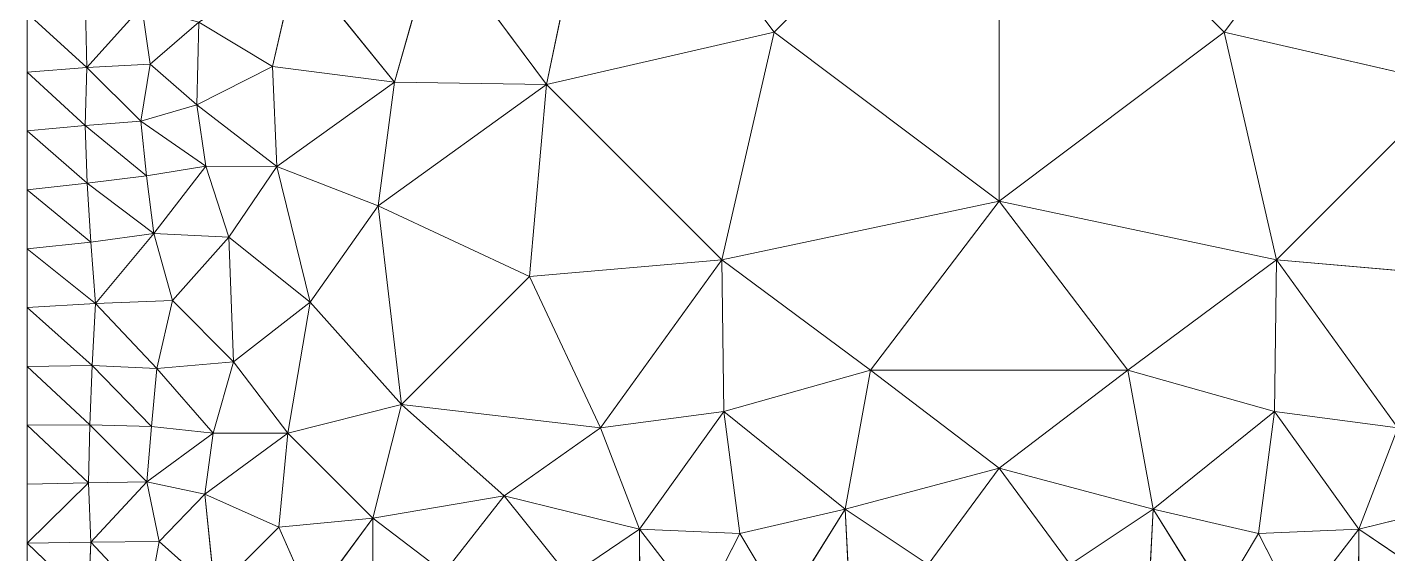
# Model space of a CAD drawing. Header units: metres. Extents: x 0 to 8, y 0 to 4.
# Drawn here: x 0 to 0.7, y 1.116 to 1.387 of the extents above; entities that cross this region are included whole.
import ezdxf

# ---------------------------------------------------------------- set-up
doc = ezdxf.new("R2010")
doc.units = ezdxf.units.M
doc.header["$MEASUREMENT"] = 0
for name, color, linetype, lineweight in [('DL_FE_MESH', 134, 'Continuous', 0), ('DL_FE_MESH_CELLS_3', 132, 'Continuous', 0), ('DL_TOPOLOGY', 7, 'Continuous', 0)]:
    doc.layers.add(name, color=color, linetype=linetype, lineweight=lineweight)

msp = doc.modelspace()

# ---------------------------------------------------------------- linework, layer by layer
at = {"layer": 'DL_FE_MESH'}
for p, q in [((0.26707, 1.35733), (0.29714, 1.5)), ((0.38425, 1.38425), (0.29714, 1.5)), ((0.38425, 1.38425), (0.5, 1.5)), ((0.5, 1.5), (0.5, 1.29714)), ((0.61575, 1.38425), (0.5, 1.5)), ((0.61575, 1.38425), (0.70286, 1.5)), ((0.18902, 1.3584), (0.21028, 1.43389)), ((0.26707, 1.35733), (0.21028, 1.43389)), ((0.12619, 1.36651), (0.13863, 1.42075)), ((0.18902, 1.3584), (0.13863, 1.42075)), ((0.03066, 1.36604), (0, 1.39394)), ((0.03066, 1.36604), (0.02996, 1.39623)), ((0.05894, 1.39746), (0.03066, 1.36604)), ((0.0632, 1.36777), (0.05894, 1.39746)), ((0.0632, 1.36777), (0.08824, 1.38929)), ((0.08824, 1.38929), (0.08718, 1.34675)), ((0.12619, 1.36651), (0.08824, 1.38929)), ((0.38425, 1.38425), (0.26707, 1.35733)), ((0.35733, 1.26707), (0.38425, 1.38425)), ((0.5, 1.29714), (0.38425, 1.38425)), ((0.5, 1.29714), (0.61575, 1.38425)), ((0.61575, 1.38425), (0.64267, 1.26707)), ((0.73293, 1.35733), (0.61575, 1.38425)), ((0, 1.36364), (0.03066, 1.36604)), ((0.02989, 1.33613), (0.03066, 1.36604)), ((0.03066, 1.36604), (0.0632, 1.36777)), ((0.05847, 1.33839), (0.03066, 1.36604)), ((0.05847, 1.33839), (0.0632, 1.36777)), ((0.08718, 1.34675), (0.0632, 1.36777)), ((0.08718, 1.34675), (0.12619, 1.36651)), ((0.12619, 1.36651), (0.12835, 1.31502)), ((0.18902, 1.3584), (0.12619, 1.36651)), ((0.02989, 1.33613), (0, 1.36364)), ((0.18902, 1.3584), (0.12835, 1.31502)), ((0.18055, 1.29485), (0.18902, 1.3584)), ((0.18902, 1.3584), (0.26707, 1.35733)), ((0.18055, 1.29485), (0.26707, 1.35733)), ((0.26707, 1.35733), (0.25836, 1.25836)), ((0.35733, 1.26707), (0.26707, 1.35733)), ((0.73293, 1.35733), (0.64267, 1.26707)), ((0.05847, 1.33839), (0.08718, 1.34675)), ((0.09185, 1.31523), (0.08718, 1.34675)), ((0.12835, 1.31502), (0.08718, 1.34675)), ((0.02989, 1.33613), (0.05847, 1.33839)), ((0.0614, 1.3103), (0.05847, 1.33839)), ((0.09185, 1.31523), (0.05847, 1.33839)), ((0, 1.33333), (0.02989, 1.33613)), ((0.0309, 1.30651), (0, 1.33333)), ((0.0309, 1.30651), (0.02989, 1.33613)), ((0.0614, 1.3103), (0.02989, 1.33613)), ((0.0309, 1.30651), (0.0614, 1.3103)), ((0.0614, 1.3103), (0.09185, 1.31523)), ((0.06514, 1.28054), (0.0614, 1.3103)), ((0.09185, 1.31523), (0.06514, 1.28054)), ((0.10375, 1.27872), (0.09185, 1.31523)), ((0.09185, 1.31523), (0.12835, 1.31502)), ((0.10375, 1.27872), (0.12835, 1.31502)), ((0.12835, 1.31502), (0.18055, 1.29485)), ((0.14548, 1.24528), (0.12835, 1.31502)), ((0, 1.30303), (0.0309, 1.30651)), ((0.03268, 1.27616), (0, 1.30303)), ((0.03268, 1.27616), (0.0309, 1.30651)), ((0.06514, 1.28054), (0.0309, 1.30651)), ((0.14548, 1.24528), (0.18055, 1.29485)), ((0.18055, 1.29485), (0.19261, 1.19261)), ((0.25836, 1.25836), (0.18055, 1.29485)), ((0.35733, 1.26707), (0.5, 1.29714)), ((0.43389, 1.21028), (0.5, 1.29714)), ((0.56611, 1.21028), (0.5, 1.29714)), ((0.64267, 1.26707), (0.5, 1.29714)), ((0, 1.27273), (0.03268, 1.27616)), ((0.03268, 1.27616), (0.06514, 1.28054)), ((0.03511, 1.24448), (0.03268, 1.27616)), ((0.06514, 1.28054), (0.03511, 1.24448)), ((0.07475, 1.24616), (0.06514, 1.28054)), ((0.06514, 1.28054), (0.10375, 1.27872)), ((0.07475, 1.24616), (0.10375, 1.27872)), ((0.10375, 1.27872), (0.10606, 1.21444)), ((0.14548, 1.24528), (0.10375, 1.27872)), ((0.03511, 1.24448), (0, 1.27273)), ((0.25836, 1.25836), (0.35733, 1.26707)), ((0.29485, 1.18055), (0.35733, 1.26707)), ((0.3584, 1.18902), (0.35733, 1.26707)), ((0.35733, 1.26707), (0.43389, 1.21028)), ((0.56611, 1.21028), (0.64267, 1.26707)), ((0.6416, 1.18902), (0.64267, 1.26707)), ((0.64267, 1.26707), (0.74164, 1.25836)), ((0.70515, 1.18055), (0.64267, 1.26707)), ((0.19261, 1.19261), (0.25836, 1.25836)), ((0.29485, 1.18055), (0.25836, 1.25836)), ((0.03511, 1.24448), (0.07475, 1.24616)), ((0.06664, 1.21115), (0.07475, 1.24616)), ((0.10606, 1.21444), (0.07475, 1.24616)), ((0, 1.24242), (0.03511, 1.24448)), ((0.03339, 1.21262), (0, 1.24242)), ((0.03339, 1.21262), (0.03511, 1.24448)), ((0.06664, 1.21115), (0.03511, 1.24448)), ((0.10606, 1.21444), (0.14548, 1.24528)), ((0.14548, 1.24528), (0.13403, 1.17786)), ((0.19261, 1.19261), (0.14548, 1.24528)), ((0, 1.21212), (0.03339, 1.21262)), ((0.03216, 1.18208), (0, 1.21212)), ((0.03216, 1.18208), (0.03339, 1.21262)), ((0.03339, 1.21262), (0.06664, 1.21115)), ((0.06394, 1.18123), (0.03339, 1.21262)), ((0.06394, 1.18123), (0.06664, 1.21115)), ((0.06664, 1.21115), (0.10606, 1.21444)), ((0.09568, 1.1778), (0.06664, 1.21115)), ((0.09568, 1.1778), (0.10606, 1.21444)), ((0.13403, 1.17786), (0.10606, 1.21444)), ((0.3584, 1.18902), (0.43389, 1.21028)), ((0.42075, 1.13863), (0.43389, 1.21028)), ((0.5, 1.15974), (0.43389, 1.21028)), ((0.56611, 1.21028), (0.43389, 1.21028)), ((0.5, 1.15974), (0.56611, 1.21028)), ((0.57925, 1.13863), (0.56611, 1.21028)), ((0.56611, 1.21028), (0.6416, 1.18902)), ((0.19261, 1.19261), (0.13403, 1.17786)), ((0.17786, 1.13403), (0.19261, 1.19261)), ((0.24528, 1.14548), (0.19261, 1.19261)), ((0.29485, 1.18055), (0.19261, 1.19261)), ((0.3584, 1.18902), (0.29485, 1.18055)), ((0.3584, 1.18902), (0.31502, 1.12835)), ((0.36651, 1.12619), (0.3584, 1.18902)), ((0.42075, 1.13863), (0.3584, 1.18902)), ((0.6416, 1.18902), (0.57925, 1.13863)), ((0.6416, 1.18902), (0.63349, 1.12619)), ((0.68498, 1.12835), (0.6416, 1.18902)), ((0.70515, 1.18055), (0.6416, 1.18902)), ((0, 1.18182), (0.03216, 1.18208)), ((0.03159, 1.15216), (0, 1.18182)), ((0.03159, 1.15216), (0.03216, 1.18208)), ((0.03216, 1.18208), (0.06394, 1.18123)), ((0.06158, 1.15267), (0.03216, 1.18208)), ((0.06158, 1.15267), (0.06394, 1.18123)), ((0.09568, 1.1778), (0.06158, 1.15267)), ((0.06394, 1.18123), (0.09568, 1.1778)), ((0.09131, 1.14631), (0.13403, 1.17786)), ((0.09131, 1.14631), (0.09568, 1.1778)), ((0.09568, 1.1778), (0.13403, 1.17786)), ((0.13403, 1.17786), (0.12944, 1.12944)), ((0.17786, 1.13403), (0.13403, 1.17786)), ((0.24528, 1.14548), (0.29485, 1.18055)), ((0.29485, 1.18055), (0.31502, 1.12835)), ((0.68498, 1.12835), (0.70515, 1.18055)), ((0.5, 1.15974), (0.42075, 1.13863)), ((0.46351, 1.11015), (0.5, 1.15974)), ((0.53649, 1.11015), (0.5, 1.15974)), ((0.57925, 1.13863), (0.5, 1.15974)), ((0, 1.15152), (0.03159, 1.15216)), ((0.03159, 1.15216), (0, 1.12121)), ((0.03159, 1.15216), (0.06158, 1.15267)), ((0.03275, 1.12173), (0.03159, 1.15216)), ((0.06158, 1.15267), (0.03275, 1.12173)), ((0.06792, 1.12208), (0.06158, 1.15267)), ((0.06158, 1.15267), (0.09131, 1.14631)), ((0.06792, 1.12208), (0.09131, 1.14631)), ((0.09131, 1.14631), (0.09651, 1.09651)), ((0.12944, 1.12944), (0.09131, 1.14631)), ((0.17786, 1.13403), (0.24528, 1.14548)), ((0.21444, 1.10606), (0.24528, 1.14548)), ((0.27872, 1.10375), (0.24528, 1.14548)), ((0.31502, 1.12835), (0.24528, 1.14548)), ((0.75472, 1.14548), (0.68498, 1.12835)), ((0.12944, 1.12944), (0.17786, 1.13403)), ((0.14631, 1.09131), (0.17786, 1.13403)), ((0.1778, 1.09568), (0.17786, 1.13403)), ((0.17786, 1.13403), (0.21444, 1.10606)), ((0.36651, 1.12619), (0.42075, 1.13863)), ((0.38929, 1.08824), (0.42075, 1.13863)), ((0.42295, 1.09593), (0.42075, 1.13863)), ((0.42075, 1.13863), (0.46351, 1.11015)), ((0.53649, 1.11015), (0.57925, 1.13863)), ((0.57705, 1.09593), (0.57925, 1.13863)), ((0.57925, 1.13863), (0.63349, 1.12619)), ((0.61071, 1.08824), (0.57925, 1.13863)), ((0.09651, 1.09651), (0.12944, 1.12944)), ((0.14631, 1.09131), (0.12944, 1.12944)), ((0.27872, 1.10375), (0.31502, 1.12835)), ((0.31502, 1.12835), (0.36651, 1.12619)), ((0.31523, 1.09185), (0.31502, 1.12835)), ((0.34675, 1.08718), (0.31502, 1.12835)), ((0.63349, 1.12619), (0.68498, 1.12835)), ((0.65325, 1.08718), (0.68498, 1.12835)), ((0.68477, 1.09185), (0.68498, 1.12835)), ((0.68498, 1.12835), (0.72128, 1.10375)), ((0, 1.12121), (0.03275, 1.12173)), ((0.03144, 1.09104), (0, 1.12121)), ((0.03144, 1.09104), (0.03275, 1.12173)), ((0.03275, 1.12173), (0.06792, 1.12208)), ((0.06213, 1.09035), (0.03275, 1.12173)), ((0.06213, 1.09035), (0.06792, 1.12208)), ((0.09651, 1.09651), (0.06792, 1.12208)), ((0.34675, 1.08718), (0.36651, 1.12619)), ((0.38929, 1.08824), (0.36651, 1.12619)), ((0.61071, 1.08824), (0.63349, 1.12619)), ((0.65325, 1.08718), (0.63349, 1.12619))]:
    msp.add_line(p, q, dxfattribs=at)
at = {"layer": 'DL_FE_MESH_CELLS_3'}
for points in [[(0.29714, 1.5), (0.21028, 1.43389), (0.26707, 1.35733)], [(0.29714, 1.5), (0.26707, 1.35733), (0.38425, 1.38425)], [(0.29714, 1.5), (0.38425, 1.38425), (0.5, 1.5)], [(0.38425, 1.38425), (0.5, 1.29714), (0.5, 1.5)], [(0.5, 1.5), (0.5, 1.29714), (0.61575, 1.38425)], [(0.5, 1.5), (0.61575, 1.38425), (0.70286, 1.5)], [(0.70286, 1.5), (0.61575, 1.38425), (0.73293, 1.35733)], [(0.13863, 1.42075), (0.18902, 1.3584), (0.21028, 1.43389)], [(0.21028, 1.43389), (0.18902, 1.3584), (0.26707, 1.35733)], [(0.13863, 1.42075), (0.08824, 1.38929), (0.12619, 1.36651)], [(0.13863, 1.42075), (0.12619, 1.36651), (0.18902, 1.3584)], [(0, 1.39394), (0.03066, 1.36604), (0.02996, 1.39623)], [(0.02996, 1.39623), (0.03066, 1.36604), (0.05894, 1.39746)], [(0.05894, 1.39746), (0.03066, 1.36604), (0.0632, 1.36777)], [(0.05894, 1.39746), (0.0632, 1.36777), (0.08824, 1.38929)], [(0.0632, 1.36777), (0.08718, 1.34675), (0.08824, 1.38929)], [(0.08824, 1.38929), (0.08718, 1.34675), (0.12619, 1.36651)], [(0.26707, 1.35733), (0.35733, 1.26707), (0.38425, 1.38425)], [(0.5, 1.29714), (0.38425, 1.38425), (0.35733, 1.26707)], [(0.5, 1.29714), (0.64267, 1.26707), (0.61575, 1.38425)], [(0.61575, 1.38425), (0.64267, 1.26707), (0.73293, 1.35733)], [(0, 1.36364), (0.02989, 1.33613), (0.03066, 1.36604)], [(0.03066, 1.36604), (0.02989, 1.33613), (0.05847, 1.33839)], [(0.03066, 1.36604), (0.05847, 1.33839), (0.0632, 1.36777)], [(0.0632, 1.36777), (0.05847, 1.33839), (0.08718, 1.34675)], [(0.12619, 1.36651), (0.08718, 1.34675), (0.12835, 1.31502)], [(0.12619, 1.36651), (0.12835, 1.31502), (0.18902, 1.3584)], [(0.18902, 1.3584), (0.12835, 1.31502), (0.18055, 1.29485)], [(0.26707, 1.35733), (0.18902, 1.3584), (0.18055, 1.29485)], [(0.26707, 1.35733), (0.18055, 1.29485), (0.25836, 1.25836)], [(0.26707, 1.35733), (0.25836, 1.25836), (0.35733, 1.26707)], [(0.73293, 1.35733), (0.64267, 1.26707), (0.74164, 1.25836)], [(0.05847, 1.33839), (0.09185, 1.31523), (0.08718, 1.34675)], [(0.12835, 1.31502), (0.08718, 1.34675), (0.09185, 1.31523)], [(0.02989, 1.33613), (0.0614, 1.3103), (0.05847, 1.33839)], [(0.05847, 1.33839), (0.0614, 1.3103), (0.09185, 1.31523)], [(0, 1.33333), (0.0309, 1.30651), (0.02989, 1.33613)], [(0.02989, 1.33613), (0.0309, 1.30651), (0.0614, 1.3103)], [(0.0309, 1.30651), (0.06514, 1.28054), (0.0614, 1.3103)], [(0.0614, 1.3103), (0.06514, 1.28054), (0.09185, 1.31523)], [(0.09185, 1.31523), (0.06514, 1.28054), (0.10375, 1.27872)], [(0.09185, 1.31523), (0.10375, 1.27872), (0.12835, 1.31502)], [(0.12835, 1.31502), (0.10375, 1.27872), (0.14548, 1.24528)], [(0.12835, 1.31502), (0.14548, 1.24528), (0.18055, 1.29485)], [(0, 1.30303), (0.03268, 1.27616), (0.0309, 1.30651)], [(0.0309, 1.30651), (0.03268, 1.27616), (0.06514, 1.28054)], [(0.14548, 1.24528), (0.19261, 1.19261), (0.18055, 1.29485)], [(0.18055, 1.29485), (0.19261, 1.19261), (0.25836, 1.25836)], [(0.5, 1.29714), (0.35733, 1.26707), (0.43389, 1.21028)], [(0.43389, 1.21028), (0.56611, 1.21028), (0.5, 1.29714)], [(0.5, 1.29714), (0.56611, 1.21028), (0.64267, 1.26707)], [(0, 1.27273), (0.03511, 1.24448), (0.03268, 1.27616)], [(0.03268, 1.27616), (0.03511, 1.24448), (0.06514, 1.28054)], [(0.06514, 1.28054), (0.03511, 1.24448), (0.07475, 1.24616)], [(0.06514, 1.28054), (0.07475, 1.24616), (0.10375, 1.27872)], [(0.07475, 1.24616), (0.10606, 1.21444), (0.10375, 1.27872)], [(0.10375, 1.27872), (0.10606, 1.21444), (0.14548, 1.24528)], [(0.35733, 1.26707), (0.25836, 1.25836), (0.29485, 1.18055)], [(0.35733, 1.26707), (0.29485, 1.18055), (0.3584, 1.18902)], [(0.35733, 1.26707), (0.3584, 1.18902), (0.43389, 1.21028)], [(0.56611, 1.21028), (0.6416, 1.18902), (0.64267, 1.26707)], [(0.64267, 1.26707), (0.6416, 1.18902), (0.70515, 1.18055)], [(0.64267, 1.26707), (0.70515, 1.18055), (0.74164, 1.25836)], [(0.19261, 1.19261), (0.29485, 1.18055), (0.25836, 1.25836)], [(0.03511, 1.24448), (0.06664, 1.21115), (0.07475, 1.24616)], [(0.07475, 1.24616), (0.06664, 1.21115), (0.10606, 1.21444)], [(0, 1.24242), (0.03339, 1.21262), (0.03511, 1.24448)], [(0.03511, 1.24448), (0.03339, 1.21262), (0.06664, 1.21115)], [(0.10606, 1.21444), (0.13403, 1.17786), (0.14548, 1.24528)], [(0.14548, 1.24528), (0.13403, 1.17786), (0.19261, 1.19261)], [(0, 1.21212), (0.03216, 1.18208), (0.03339, 1.21262)], [(0.03339, 1.21262), (0.03216, 1.18208), (0.06394, 1.18123)], [(0.03339, 1.21262), (0.06394, 1.18123), (0.06664, 1.21115)], [(0.06664, 1.21115), (0.06394, 1.18123), (0.09568, 1.1778)], [(0.06664, 1.21115), (0.09568, 1.1778), (0.10606, 1.21444)], [(0.10606, 1.21444), (0.09568, 1.1778), (0.13403, 1.17786)], [(0.3584, 1.18902), (0.42075, 1.13863), (0.43389, 1.21028)], [(0.43389, 1.21028), (0.42075, 1.13863), (0.5, 1.15974)], [(0.43389, 1.21028), (0.5, 1.15974), (0.56611, 1.21028)], [(0.5, 1.15974), (0.57925, 1.13863), (0.56611, 1.21028)], [(0.56611, 1.21028), (0.57925, 1.13863), (0.6416, 1.18902)], [(0.13403, 1.17786), (0.17786, 1.13403), (0.19261, 1.19261)], [(0.24528, 1.14548), (0.19261, 1.19261), (0.17786, 1.13403)], [(0.19261, 1.19261), (0.24528, 1.14548), (0.29485, 1.18055)], [(0.29485, 1.18055), (0.31502, 1.12835), (0.3584, 1.18902)], [(0.3584, 1.18902), (0.31502, 1.12835), (0.36651, 1.12619)], [(0.3584, 1.18902), (0.36651, 1.12619), (0.42075, 1.13863)], [(0.6416, 1.18902), (0.57925, 1.13863), (0.63349, 1.12619)], [(0.6416, 1.18902), (0.63349, 1.12619), (0.68498, 1.12835)], [(0.6416, 1.18902), (0.68498, 1.12835), (0.70515, 1.18055)], [(0, 1.18182), (0.03159, 1.15216), (0.03216, 1.18208)], [(0.03216, 1.18208), (0.03159, 1.15216), (0.06158, 1.15267)], [(0.03216, 1.18208), (0.06158, 1.15267), (0.06394, 1.18123)], [(0.06394, 1.18123), (0.06158, 1.15267), (0.09568, 1.1778)], [(0.09568, 1.1778), (0.06158, 1.15267), (0.09131, 1.14631)], [(0.13403, 1.17786), (0.09568, 1.1778), (0.09131, 1.14631)], [(0.13403, 1.17786), (0.09131, 1.14631), (0.12944, 1.12944)], [(0.13403, 1.17786), (0.12944, 1.12944), (0.17786, 1.13403)], [(0.29485, 1.18055), (0.24528, 1.14548), (0.31502, 1.12835)], [(0.70515, 1.18055), (0.68498, 1.12835), (0.75472, 1.14548)], [(0.5, 1.15974), (0.42075, 1.13863), (0.46351, 1.11015)], [(0.46351, 1.11015), (0.53649, 1.11015), (0.5, 1.15974)], [(0.5, 1.15974), (0.53649, 1.11015), (0.57925, 1.13863)], [(0.03159, 1.15216), (0, 1.12121), (0.03275, 1.12173)], [(0.03159, 1.15216), (0.03275, 1.12173), (0.06158, 1.15267)], [(0.06158, 1.15267), (0.03275, 1.12173), (0.06792, 1.12208)], [(0.06158, 1.15267), (0.06792, 1.12208), (0.09131, 1.14631)], [(0.06792, 1.12208), (0.09651, 1.09651), (0.09131, 1.14631)], [(0.09131, 1.14631), (0.09651, 1.09651), (0.12944, 1.12944)], [(0.24528, 1.14548), (0.17786, 1.13403), (0.21444, 1.10606)], [(0.21444, 1.10606), (0.27872, 1.10375), (0.24528, 1.14548)], [(0.31502, 1.12835), (0.24528, 1.14548), (0.27872, 1.10375)], [(0.75472, 1.14548), (0.68498, 1.12835), (0.72128, 1.10375)], [(0.17786, 1.13403), (0.12944, 1.12944), (0.14631, 1.09131)], [(0.17786, 1.13403), (0.14631, 1.09131), (0.1778, 1.09568)], [(0.17786, 1.13403), (0.1778, 1.09568), (0.21444, 1.10606)], [(0.42075, 1.13863), (0.36651, 1.12619), (0.38929, 1.08824)], [(0.42075, 1.13863), (0.38929, 1.08824), (0.42295, 1.09593)], [(0.42075, 1.13863), (0.42295, 1.09593), (0.46351, 1.11015)], [(0.53649, 1.11015), (0.57705, 1.09593), (0.57925, 1.13863)], [(0.57925, 1.13863), (0.57705, 1.09593), (0.61071, 1.08824)], [(0.57925, 1.13863), (0.61071, 1.08824), (0.63349, 1.12619)], [(0.09651, 1.09651), (0.14631, 1.09131), (0.12944, 1.12944)], [(0.27872, 1.10375), (0.31523, 1.09185), (0.31502, 1.12835)], [(0.31502, 1.12835), (0.31523, 1.09185), (0.34675, 1.08718)], [(0.31502, 1.12835), (0.34675, 1.08718), (0.36651, 1.12619)], [(0.68498, 1.12835), (0.63349, 1.12619), (0.65325, 1.08718)], [(0.68498, 1.12835), (0.65325, 1.08718), (0.68477, 1.09185)], [(0.68498, 1.12835), (0.68477, 1.09185), (0.72128, 1.10375)], [(0, 1.12121), (0.03144, 1.09104), (0.03275, 1.12173)], [(0.03275, 1.12173), (0.03144, 1.09104), (0.06213, 1.09035)], [(0.03275, 1.12173), (0.06213, 1.09035), (0.06792, 1.12208)], [(0.06792, 1.12208), (0.06213, 1.09035), (0.09651, 1.09651)], [(0.34675, 1.08718), (0.38929, 1.08824), (0.36651, 1.12619)], [(0.61071, 1.08824), (0.65325, 1.08718), (0.63349, 1.12619)]]:
    msp.add_3dface(points, dxfattribs=at)
at = {"layer": 'DL_FE_MESH_CELLS_3', "invisible_edges": 1}
for points in [[(0, 1.39394), (0, 1.36364), (0.03066, 1.36604)], [(0, 1.36364), (0, 1.33333), (0.02989, 1.33613)], [(0, 1.33333), (0, 1.30303), (0.0309, 1.30651)], [(0, 1.30303), (0, 1.27273), (0.03268, 1.27616)], [(0, 1.27273), (0, 1.24242), (0.03511, 1.24448)], [(0, 1.24242), (0, 1.21212), (0.03339, 1.21262)], [(0, 1.21212), (0, 1.18182), (0.03216, 1.18208)], [(0, 1.18182), (0, 1.15152), (0.03159, 1.15216)], [(0, 1.15152), (0, 1.12121), (0.03159, 1.15216)], [(0, 1.12121), (0, 1.09091), (0.03144, 1.09104)]]:
    msp.add_3dface(points, dxfattribs=at)
at = {"layer": 'DL_TOPOLOGY'}
msp.add_line((0, 2), (0, 1), dxfattribs=at)

doc.saveas('drawing.dxf')
